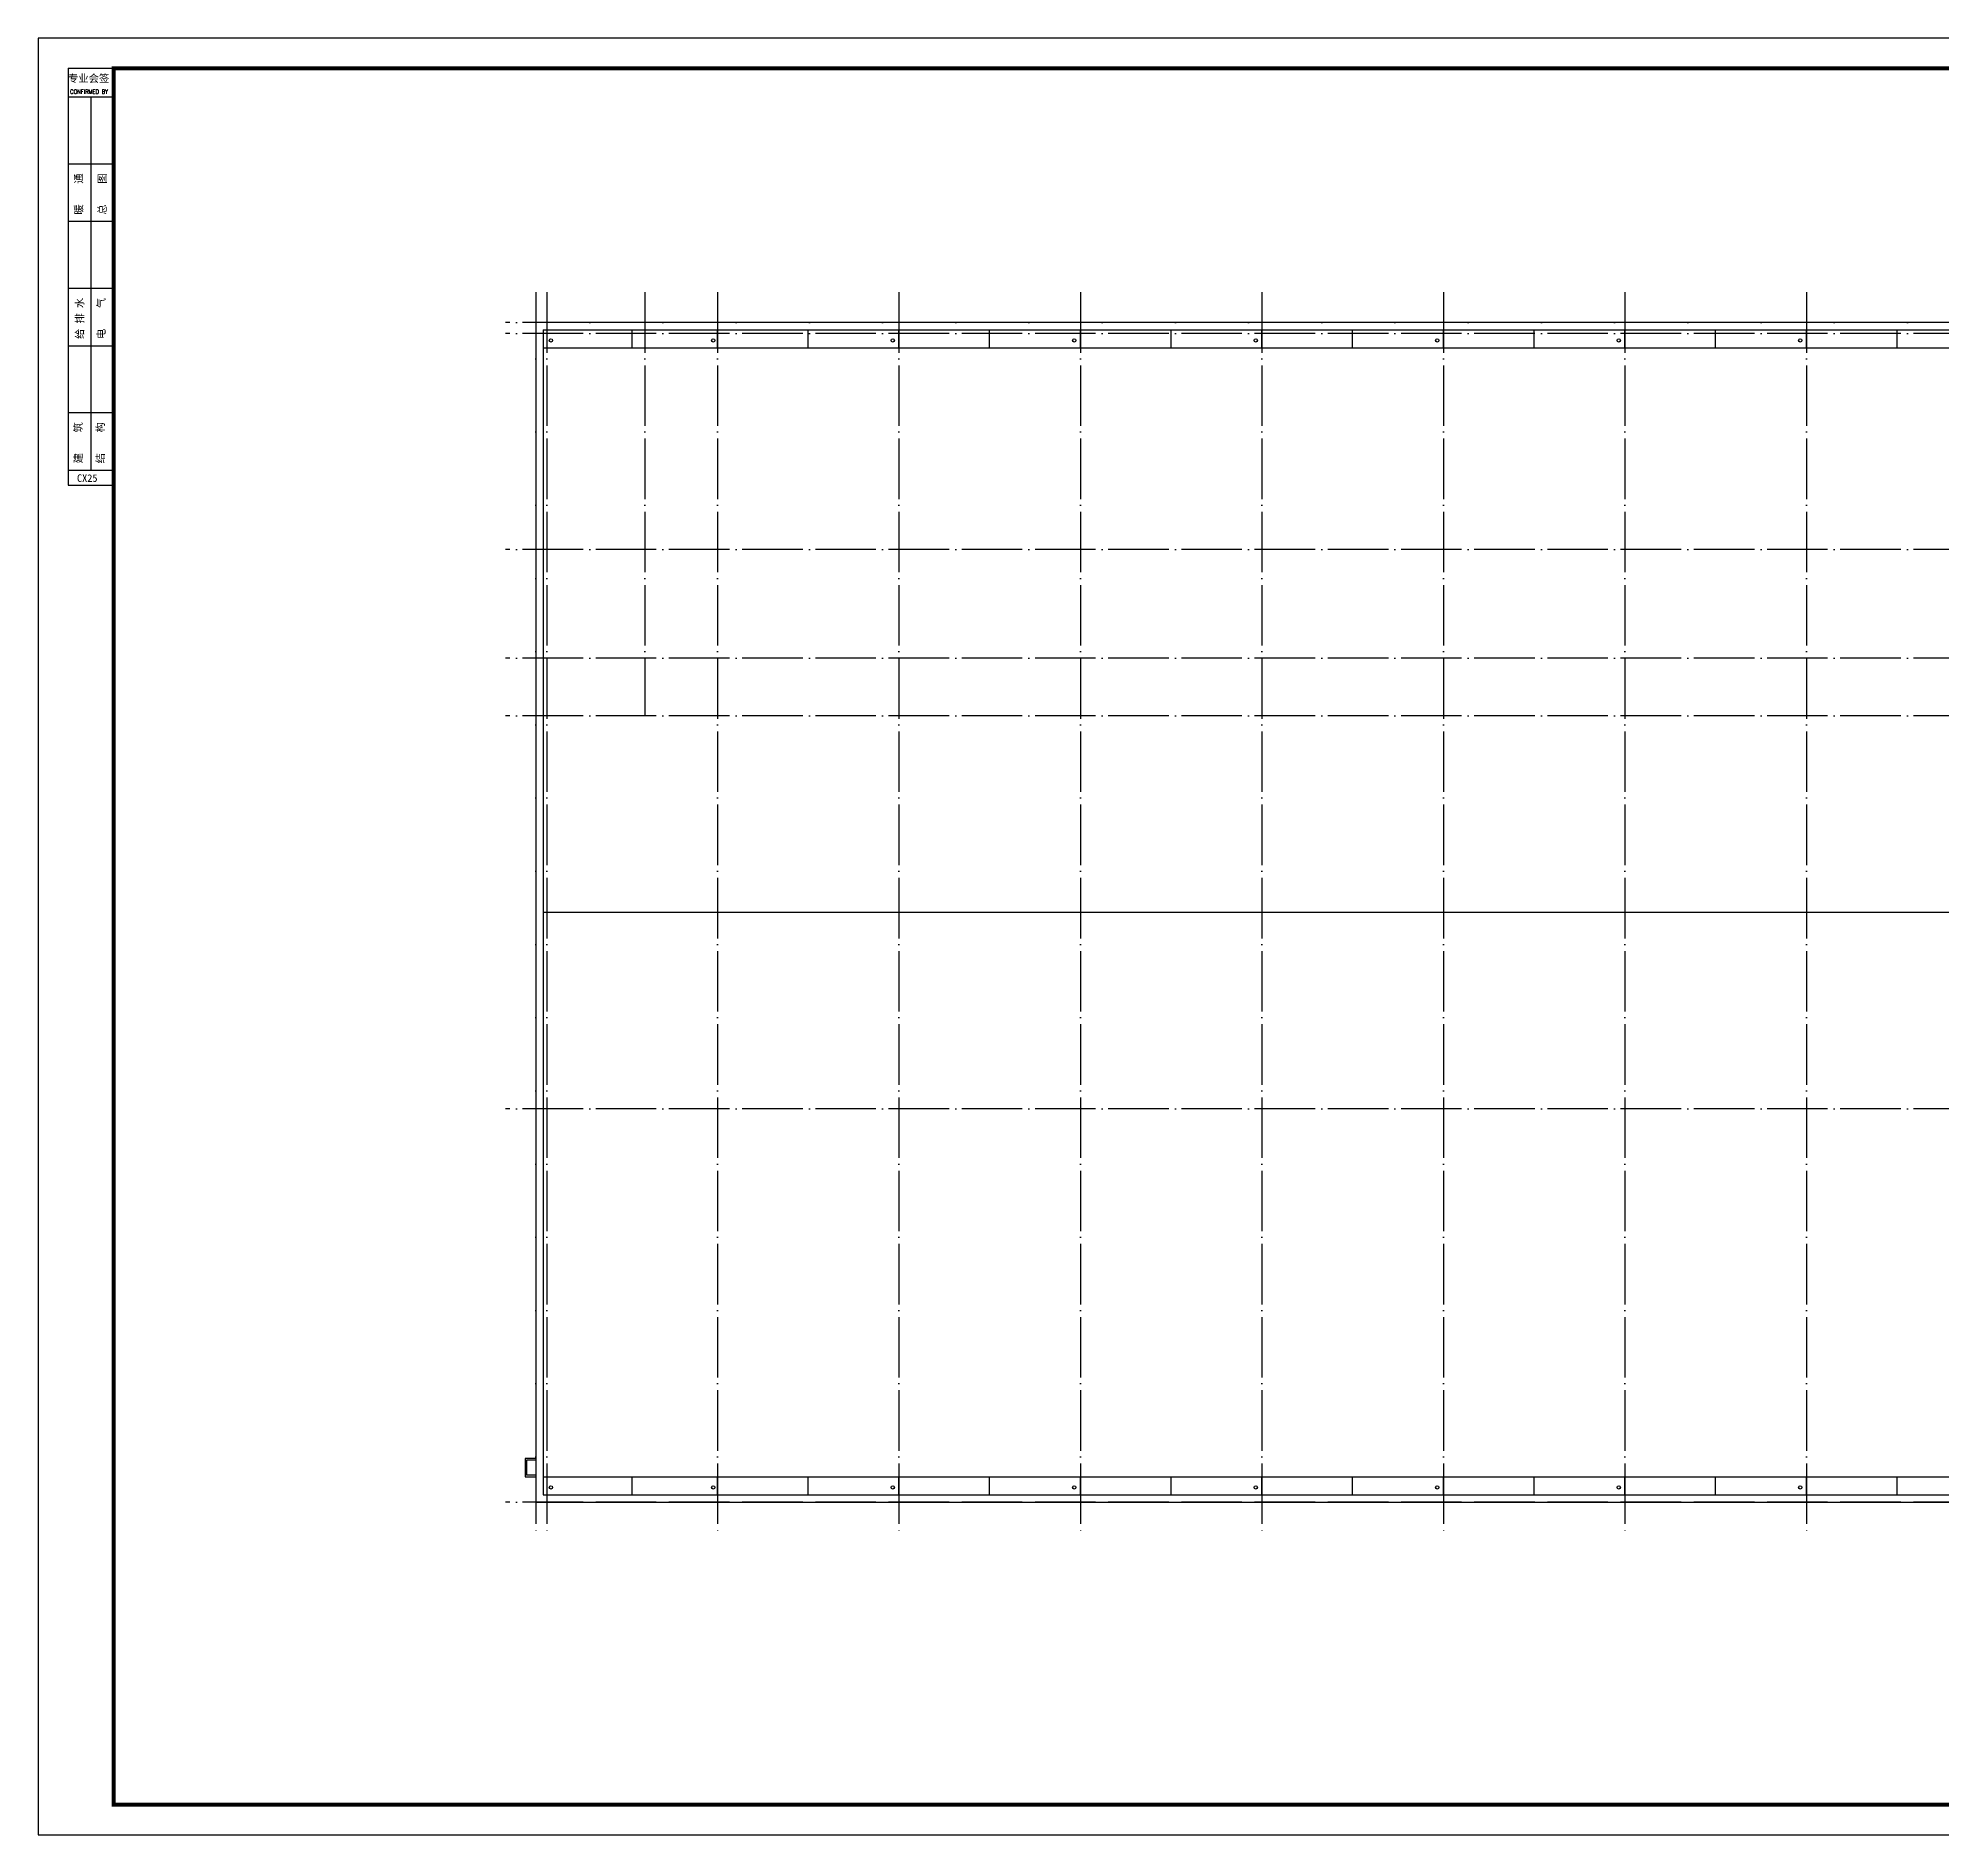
# Model space of a CAD drawing. Extents: x -248860 to 1018944, y -1060852 to 188626.
# Drawn here: x 367949 to 430886, y 19053 to 78453 of the extents above; entities that cross this region are included whole.
import ezdxf

# ---------------------------------------------------------------- set-up
doc = ezdxf.new("R2010")
doc.units = 0
doc.header["$LTSCALE"] = 1000
doc.header["$MEASUREMENT"] = 0
doc.linetypes.add('DOTE', pattern=[2.42, 2, -0.2, 0.02, -0.2])
doc.layers.get('0').update_dxf_attribs({"linetype": 'CONTINUOUS'})
for name, color, linetype in [('DOTE', 253, 'DOTE'), ('WALL', 6, 'CONTINUOUS'), ('勒脚', 50, 'CONTINUOUS'), ('图框', 4, 'CONTINUOUS'), ('屋顶平面线', 53, 'CONTINUOUS'), ('栏杆', 42, 'CONTINUOUS')]:
    doc.layers.add(name, color=color, linetype=linetype)
doc.styles.add('iIcon2', font='')
doc.styles.add('MIMI-TKWZ', font='romanc.shx', dxfattribs={"width": 0.75, "oblique": 15, "bigfont": 'bigfont.shx'})
doc.styles.get('iIcon2').set_extended_font_data('SimSun')

# ---------------------------------------------------------------- blocks, each defined once
blk = doc.blocks.new('jhyfty')
at = {"layer": '图框'}
for p, q in [((651751, 164110), (653251, 164110)), ((651751, 164110), (651751, 150826)), ((651751, 163165), (653251, 163165)), ((651751, 160958), (653251, 160958)), ((651751, 159052), (653251, 159052)), ((651751, 156846), (653251, 156846)), ((651751, 154939), (653251, 154939)), ((651751, 152733), (653251, 152733)), ((651751, 150826), (653251, 150826)), ((651751, 150826), (651751, 150326)), ((651751, 150326), (653251, 150326))]:
    blk.add_line(p, q, dxfattribs=at)
blk.add_lwpolyline([(650751, 105710), (776851, 105710), (776851, 165110), (650751, 165110)], close=True, dxfattribs=at)
at = {"layer": '图框', "const_width": 140}
blk.add_lwpolyline([(653251, 164110), (775851, 164110), (775851, 106710), (653251, 106710)], close=True, dxfattribs=at)
at = {"layer": '图框'}
blk.add_lwpolyline([(652501, 150826), (652501, 163165)], dxfattribs=at)
at = {"layer": '图框', "style": 'iIcon2'}
for s, p in [('专业会签', (651740, 163652)), ('CX25', (652036, 150438))]:
    blk.add_text(s, height=250, dxfattribs=at).set_placement(p)
at = {"layer": '图框', "style": 'MIMI-TKWZ', "width": 0.75}
blk.add_text('CONFIRMED BY', height=145, dxfattribs=at).set_placement((651810, 163266))
at = {"layer": '图框', "style": 'iIcon2'}
for s, p in [('暖    通', (652220, 159274)), ('总    图', (652998, 159274)), ('给 排 水', (652254, 155162)), ('电    气', (652961, 155162)), ('建    筑', (652202, 151049)), ('结    构', (652933, 151049))]:
    blk.add_text(s, height=250, rotation=90, dxfattribs=at).set_placement(p)
blk = doc.blocks.new('7878272')
for p, q in [((692841, -375531), (693201, -375531)), ((692841, -375581), (693151, -375581)), ((693151, -375581), (693151, -376081)), ((693201, -375531), (693201, -376131)), ((692841, -376081), (693151, -376081)), ((693201, -376131), (692841, -376131))]:
    blk.add_line(p, q)

msp = doc.modelspace()

# ---------------------------------------------------------------- linework, layer by layer
at = {"layer": 'DOTE', "linetype": 'DOTE'}
for p, q in [((384405.7, 70052), (384405.7, 29052)), ((384765.7, 70052), (384765.7, 29052)), ((388005.7, 70052), (388005.7, 56052)), ((390405.7, 70052), (390405.7, 29052)), ((396405.7, 70052), (396405.7, 29052)), ((402405.7, 70052), (402405.7, 29052)), ((408405.7, 70052), (408405.7, 29052)), ((414405.7, 70052), (414405.7, 29052)), ((420405.7, 70052), (420405.7, 29052)), ((426405.7, 70052), (426405.7, 29052)), ((463405.7, 69052), (383405.7, 69052)), ((463405.7, 68692), (383405.7, 68692)), ((463405.7, 61552), (383405.7, 61552)), ((463405.7, 57952), (383405.7, 57952)), ((463405.7, 56052), (383405.7, 56052)), ((463405.7, 43052), (383405.7, 43052)), ((463405.7, 30052), (383405.7, 30052))]:
    msp.add_line(p, q, dxfattribs=at)
at = {"layer": '屋顶平面线'}
for p, q in [((462405.7, 69052), (384405.7, 69052)), ((384405.7, 69052), (384405.7, 30052)), ((384645.7, 68812), (462165.7, 68812)), ((384645.7, 68812), (384645.7, 30292)), ((384645.7, 68212), (462165.7, 68212)), ((462165.7, 49552), (384645.7, 49552)), ((384645.7, 30892), (462165.7, 30892)), ((384645.7, 30292), (462165.7, 30292)), ((384405.7, 30052), (462405.7, 30052))]:
    msp.add_line(p, q, dxfattribs=at)
at = {"layer": '栏杆'}
for p, q in [((387585.7, 68212), (387585.7, 68812)), ((390405.7, 68212), (390405.7, 68812)), ((393405.7, 68212), (393405.7, 68812)), ((396405.7, 68212), (396405.7, 68812)), ((399405.7, 68212), (399405.7, 68812)), ((402405.7, 68212), (402405.7, 68812)), ((405405.7, 68212), (405405.7, 68812)), ((408405.7, 68212), (408405.7, 68812)), ((411405.7, 68212), (411405.7, 68812)), ((414405.7, 68212), (414405.7, 68812)), ((417405.7, 68212), (417405.7, 68812)), ((417405.7, 68212), (417405.7, 68812)), ((420405.7, 68212), (420405.7, 68812)), ((420405.7, 68212), (420405.7, 68812)), ((423405.7, 68212), (423405.7, 68812)), ((426405.7, 68212), (426405.7, 68812)), ((429405.7, 68212), (429405.7, 68812)), ((387585.7, 30292), (387585.7, 30892)), ((390405.7, 30292), (390405.7, 30892)), ((393405.7, 30292), (393405.7, 30892)), ((396405.7, 30292), (396405.7, 30892)), ((399405.7, 30292), (399405.7, 30892)), ((402405.7, 30292), (402405.7, 30892)), ((405405.7, 30292), (405405.7, 30892)), ((408405.7, 30292), (408405.7, 30892)), ((411405.7, 30292), (411405.7, 30892)), ((414405.7, 30292), (414405.7, 30892)), ((417405.7, 30292), (417405.7, 30892)), ((417405.7, 30292), (417405.7, 30892)), ((420405.7, 30292), (420405.7, 30892)), ((420405.7, 30292), (420405.7, 30892)), ((423405.7, 30292), (423405.7, 30892)), ((426405.7, 30292), (426405.7, 30892)), ((429405.7, 30292), (429405.7, 30892))]:
    msp.add_line(p, q, dxfattribs=at)
for centre in [(384904.1, 68459.1), (390267.1, 68459.1), (396202, 68459.1), (402202, 68459.1), (408202, 68459.1), (414202, 68459.1), (420202, 68459.1), (420202, 68459.1), (426202, 68459.1), (384904.1, 30539.1), (390267.1, 30539.1), (396202, 30539.1), (402202, 30539.1), (408202, 30539.1), (414202, 30539.1), (420202, 30539.1), (420202, 30539.1), (426202, 30539.1)]:
    msp.add_circle(centre, 55, dxfattribs=at)

# ---------------------------------------------------------------- block references
at = {"layer": 'WALL'}
msp.add_blockref('jhyfty', (-282802.1, -86656.8), dxfattribs=at)
at = {"layer": '勒脚', "xscale": -1}
msp.add_blockref('7878272', (1077248.9, 407022.9), dxfattribs=at)

doc.saveas('drawing.dxf')
